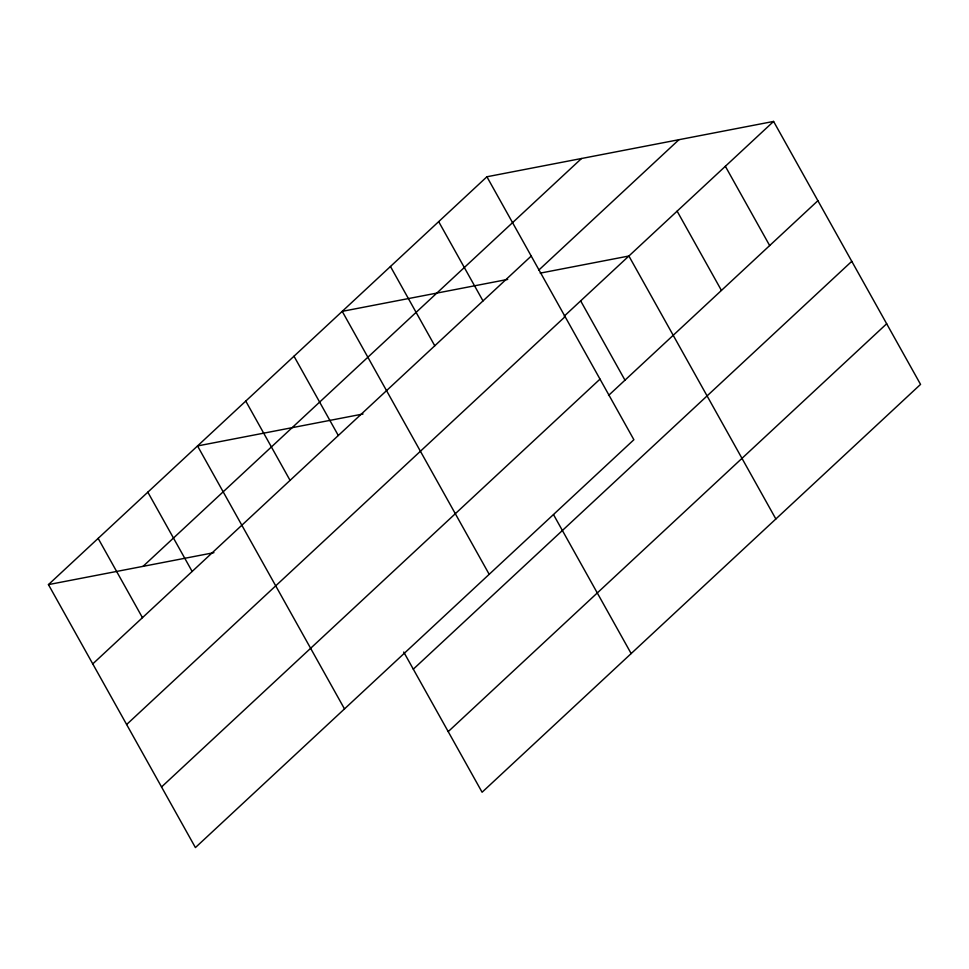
<?xml version="1.0" encoding="UTF-8"?>
<svg xmlns="http://www.w3.org/2000/svg" width="969" height="969" viewBox="0 0 969 969"><rect width="100%" height="100%" fill="white"/><g stroke="black" fill="none" stroke-linecap="round" stroke-linejoin="round"><path stroke-width="1.45" d="M486.91 176.77L633.883 439.732L195.411 847.572L48.45 584.61L486.91 176.77L773.589 121.428L920.55 384.39L482.09 792.23L403.734 652.04M143.049 566.344L581.521 158.504M92.758 663.898L531.23 256.058M538.679 270.194L678.978 139.681M564.212 316.173L773.589 121.428M126.636 724.509L565.097 316.669M161.544 786.961L600.005 379.121M608.532 395.461L817.897 200.704M413.303 669.167L851.775 261.327M448.211 731.619L886.671 323.767M507.708 279.411L342.227 311.352L489.188 574.314M540.205 273.137L628.893 256.01L775.854 518.972M363.012 413.993L197.531 445.946L344.492 708.908M48.45 584.61L213.931 552.669M725.357 166.293L769.665 245.569M677.125 211.145L721.433 290.434M580.661 300.875L624.969 380.163M438.678 221.635L482.998 300.911M553.553 514.684L631.158 653.566M390.459 266.487L434.766 345.776M293.995 356.217L338.302 435.505M245.763 401.081L290.07 480.37M147.833 492.167L192.141 571.456M98.148 538.389L142.455 617.677"/></g></svg>
